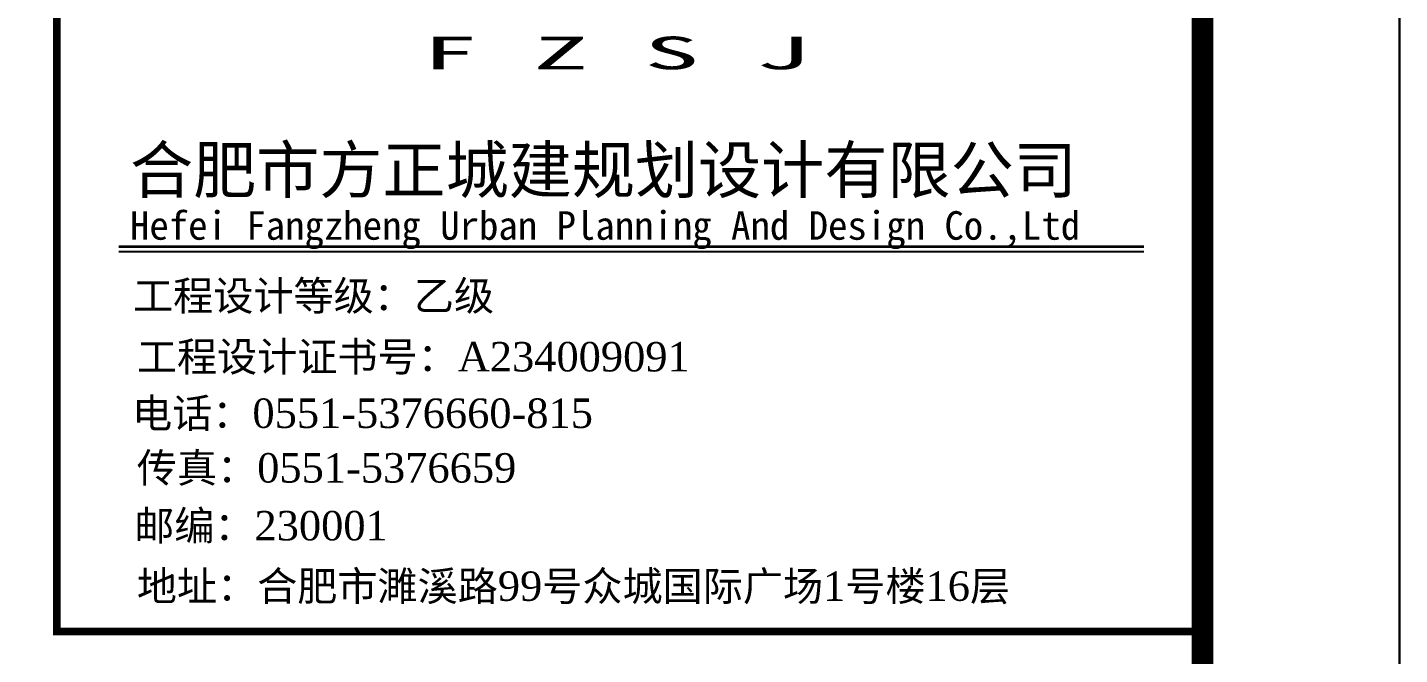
# Model space of a CAD drawing. Extents: x 54907 to 703237, y -798661 to -546661.
# Drawn here: x 479515 to 488916, y -618949 to -614656 of the extents above; entities that cross this region are included whole.
import ezdxf

# ---------------------------------------------------------------- set-up
doc = ezdxf.new("R2010")
doc.units = 0
doc.header["$LTSCALE"] = 1000
doc.header["$MEASUREMENT"] = 0
doc.layers.add('PUB_TEXT', color=7, linetype='Continuous')
doc.layers.add('PUB_TITLE', color=4, linetype='Continuous')
doc.layers.add('yichutu', color=7, linetype='Continuous', true_color=0xffffff, plot=False)
doc.styles.add('-黑体', font='simhei.ttf', dxfattribs={"width": 0.7})
doc.styles.add('GHF', font='times.ttf')
doc.styles.add('STYLE1', font='simhei.ttf', dxfattribs={"width": 0.8})

# ---------------------------------------------------------------- blocks, each defined once
blk = doc.blocks.new('yct-1337-420-200550-63000-150-2010.0')
at = {"layer": 'yichutu', "color": 7, "true_color": 0xffffff}
blk.add_lwpolyline([(0, 0), (0, 63000), (200550, 63000), (200550, 0)], close=True, dxfattribs=at)

msp = doc.modelspace()

# ---------------------------------------------------------------- linework, layer by layer
at = {"color": 4, "lineweight": 35}
msp.add_line((480142.4, -616155.7), (487164.6, -616155.7), dxfattribs=at)
at = {"color": 4, "lineweight": -2}
msp.add_line((480142.4, -616189.4), (487164.6, -616189.4), dxfattribs=at)
at = {"layer": 'PUB_TITLE'}
msp.add_line((488915.7, -672661.4), (488915.7, -609661.4), dxfattribs=at)
at = {"layer": 'PUB_TITLE', "const_width": 150}
msp.add_lwpolyline([(292115.7, -671161.4), (487565.7, -671161.4), (487565.7, -611161.4), (292115.7, -611161.4)], close=True, dxfattribs=at)
at = {"layer": 'PUB_TITLE', "color": 4, "const_width": 52.8}
msp.add_lwpolyline([(479717.7, -618792.1), (487565.7, -618792.1), (487565.7, -611161.4), (479717.7, -611161.4)], close=True, dxfattribs=at)

# ---------------------------------------------------------------- block references
at = {"layer": 'yichutu'}
msp.add_blockref('yct-1337-420-200550-63000-150-2010.0', (288365.7, -672661.4), dxfattribs=at)

# ---------------------------------------------------------------- texts
at = {"layer": 'PUB_TEXT'}
for s, height, style, p in [('合肥市方正城建规划设计有限公司', 317.027, '-黑体', (480218.2, -615789.5)), ('Hefei Fangzheng Urban Planning And Design Co.,Ltd', 195.289, '-黑体', (480217.7, -616109.3)), ('工程设计等级：乙级', 201.49, 'GHF', (480238.9, -616593.8)), ('工程设计证书号：A234009091', 201.486, 'GHF', (480264.8, -617010.8)), ('电话：0551-5376660-815', 201.486, 'GHF', (480232.3, -617397.7)), ('传真：0551-5376659', 201.486, 'GHF', (480264.8, -617771.7)), ('邮编：230001', 201.49, 'GHF', (480246.4, -618167.6)), ('地址：合肥市濉溪路99号众城国际广场1号楼16层', 201.486, 'GHF', (480264.8, -618581.4))]:
    msp.add_text(s, height=height, dxfattribs=dict(at, style=style)).set_placement(p)
at = {"layer": 'PUB_TITLE', "color": 4, "style": 'STYLE1', "width": 2.5}
msp.add_text('F Z S J', height=223.49, dxfattribs=at).set_placement((482219.2, -614942.3))

doc.saveas('drawing.dxf')
